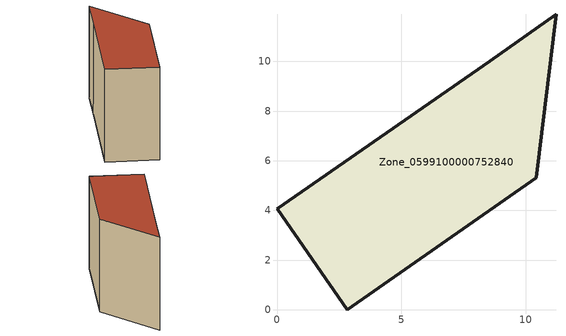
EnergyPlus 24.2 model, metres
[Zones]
Zone_0599100000752840
 floor ground (C_G): 8.56,10.01 11.22,11.9 10.42,5.31 2.82,0 0,4.07 z0
 wall outside (C_F): 2.82,0 10.42,5.31 11.22,11.9 8.56,10.01 0,4.07 2.82,0 z0:9.2
 roof outside (C_R): 0,4.07 2.82,0 10.42,5.31 11.22,11.9 8.56,10.01 z9.2
[BUILDING]
Pand.0599100000752840: North Axis=0; Terrain=City; Loads Convergence Tolerance Value=0.04; Temperature Convergence Tolerance Value=0.4; Solar Distribution=FullExterior; Maximum Number of Warmup Days=25; Minimum Number of Warmup Days=1
[Site:Location]
Rotterdam.The.Hague.AP_ZH_NLD Design_Conditions: Latitude=51.96; Longitude=4.45; Time Zone=1; Elevation=-4.5
[SITE:GROUNDTEMPERATURE:BUILDINGSURFACE]
18, 18, 18, 18, 18, 18, 18, 18, 18, 18, 18, 18
[MATERIAL] Thermal Absorptance=0.9; Solar Absorptance=0.7; Visible Absorptance=0.7
Name | Roughness | Thickness | Conductivity | Density | Specific Heat
G.TI.2006-2014 | MediumSmooth | 0.15 | 0.06 | 540 | 1210
F.TI.2006-2014 | Rough | 0.3 | 0.12 | 1920 | 840
R.TI.2006-2014 | MediumRough | 0.2 | 0.08 | 1500 | 1000
[CONSTRUCTION]
C_G: G.TI.2006-2014
C_F: F.TI.2006-2014
C_R: R.TI.2006-2014
[ZONE]
Zone_0599100000752840: Type=1; Multiplier=1; Ceiling Height=Autocalculate; Volume=Autocalculate; Floor Area=autocalculate; Part of Total Floor Area=Yes
[ZONEINFILTRATION:DESIGNFLOWRATE]
Infil_Zone_0599100000752840: Zone or ZoneList or Space or SpaceList=Zone_0599100000752840; Schedule=AlwaysOn; Design Flow Rate Calculation Method=Flow/Area; Flow Rate per Floor Area=0.0015; Constant Term Coefficient=1; Temperature Term Coefficient=0; Velocity Term Coefficient=0; Velocity Squared Term Coefficient=0
[HVACTEMPLATE:ZONE:IDEALLOADSAIRSYSTEM]
Zone_0599100000752840: Maximum Heating Supply Air Temperature=50; Minimum Cooling Supply Air Temperature=13; Maximum Heating Supply Air Humidity Ratio=0.0156; Minimum Cooling Supply Air Humidity Ratio=0.0077; Heating Limit=NoLimit; Cooling Limit=NoLimit; Dehumidification Control Type=ConstantSensibleHeatRatio; Cooling Sensible Heat Ratio=0.7; Dehumidification Setpoint=60; Humidification Control Type=None; Humidification Setpoint=30; Outdoor Air Method=None; Outdoor Air Flow Rate per Person=0.00944; Outdoor Air Flow Rate per Zone Floor Area=0; Outdoor Air Flow Rate per Zone=0; Demand Controlled Ventilation Type=None; Outdoor Air Economizer Type=NoEconomizer; Heat Recovery Type=None; Sensible Heat Recovery Effectiveness=0.7; Latent Heat Recovery Effectiveness=0.65
[ZONECONTROL:THERMOSTAT]
ThermostatControl_Zone_0599100000752840: Zone or ZoneList=Zone_0599100000752840; Control Type Schedule=DualSetpointControlType; Control 1=Thermostat_Zone_0599100000752840; Temperature Difference Between Cutout And Setpoint=0
[THERMOSTATSETPOINT:DUALSETPOINT]
Thermostat_Zone_0599100000752840: Heating Setpoint Temperature Schedule=HeatingSetpoint_Zone_0599100000752840; Cooling Setpoint Temperature Schedule=CoolingSetpoint_Zone_0599100000752840
[SCHEDULE:COMPACT]
HeatingSetpoint_Zone_0599100000752840: Through: 12/31, For: AllDays, Until: 24:00, 21
CoolingSetpoint_Zone_0599100000752840: Through: 12/31, For: AllDays, Until: 24:00, 24
DualSetpointControlType: Through: 12/31, For: AllDays, Until: 24:00, 4
AlwaysOn: Through: 12/31, For: AllDays, Until: 24:00, 1
